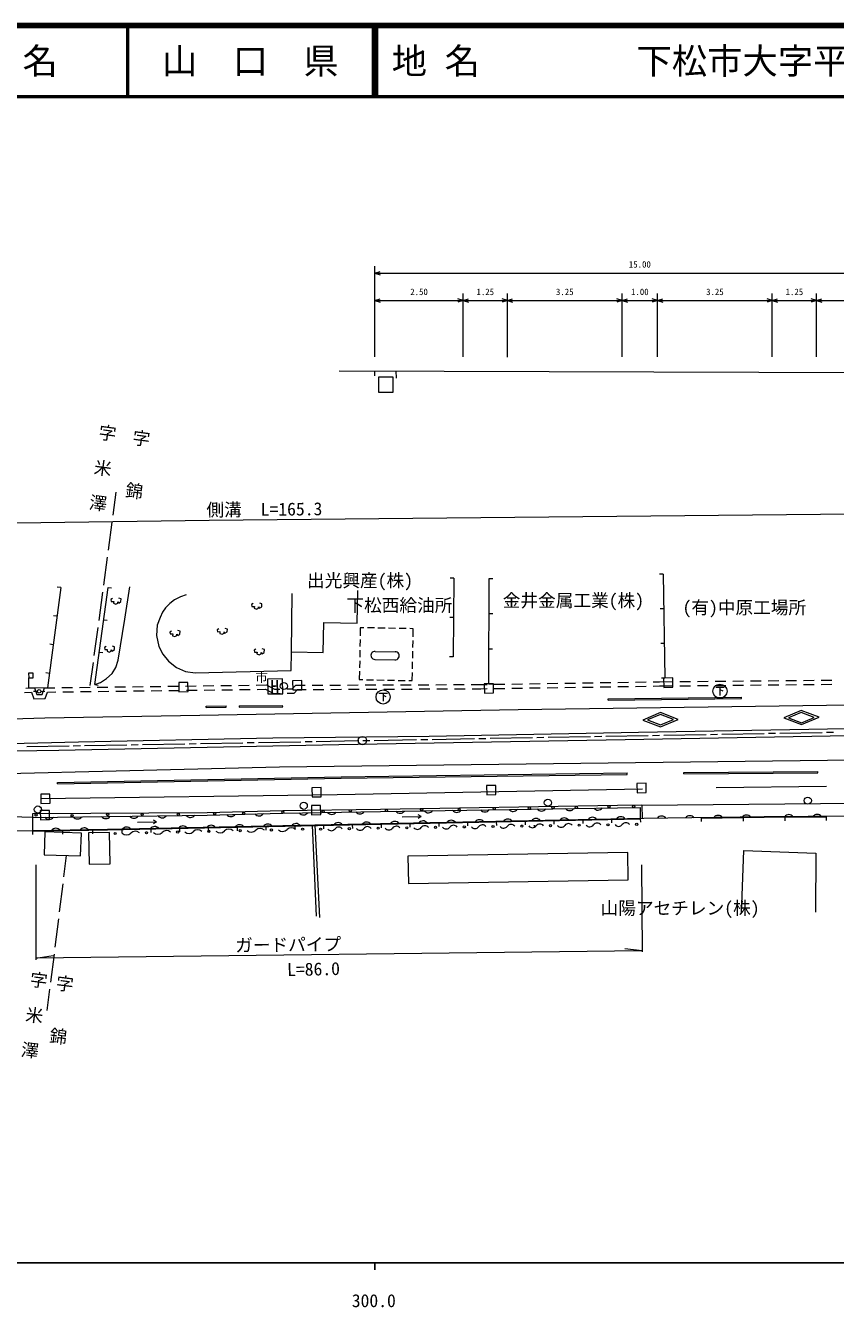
# Model space of a CAD drawing. Units: millimetres, scale not verified, with parts at other scales. Extents: x 40000 to 680000, y 20000 to 380000.
# Drawn here: x 318565 to 433176, y 198715 to 380000 of the extents above; entities that cross this region are included whole.
import ezdxf
from ezdxf.enums import TextEntityAlignment as Align

# ---------------------------------------------------------------- set-up
doc = ezdxf.new("R2010")
doc.units = ezdxf.units.MM
doc.header["$LTSCALE"] = 1000
for name, color, linetype, lineweight in [('M-BGD', 7, 'Continuous', 13), ('M-BGD-EXST', 7, 'Continuous', 13), ('M-BMK', 2, 'Continuous', 13), ('M-BMK-ROW', 30, 'Continuous', 13), ('M-STR-HTXT', 7, 'Continuous', 13), ('M-TTL', 2, 'Continuous', 140), ('M-TTL-BAND', 7, 'Continuous', 25), ('M-TTL-LINE', 7, 'Continuous', 50)]:
    doc.layers.add(name, color=color, linetype=linetype, lineweight=lineweight)
doc.layers.add('M-BMK-HTXT', color=7, linetype='Continuous')
doc.layers.add('M-TTL-TXT', color=7, linetype='Continuous')
doc.styles.add('@ＭＳ ゴシック', font='')
doc.styles.add('ＭＳ ゴシック', font='')
doc.styles.get('@ＭＳ ゴシック').set_extended_font_data('@MS Gothic')
doc.styles.get('ＭＳ ゴシック').set_extended_font_data('MS Gothic')

msp = doc.modelspace()

# ---------------------------------------------------------------- linework, layer by layer
at = {"layer": 'M-BGD'}
for p, q in [((362957, 331190), (448005, 330886)), ((367998, 330446), (368000, 331172)), ((368549, 328093), (368549, 330311)), ((368549, 330311), (370540, 330311)), ((370540, 330311), (370540, 328093)), ((371038, 330138), (371033, 331161)), ((379151, 301841), (378651, 301845)), ((379151, 301841), (379057, 290733)), ((384127, 286908), (384191, 301805)), ((384191, 301805), (384691, 301803)), ((408804, 302406), (408304, 302397)), ((408804, 302406), (409048, 287713)), ((323545, 300532), (323050, 300598)), ((328349, 286803), (330229, 300546)), ((330229, 300546), (330725, 300479)), ((356198, 291449), (356290, 299697)), ((408886, 297508), (408386, 297500)), ((323007, 296480), (322511, 296546)), ((329602, 295965), (330098, 295897)), ((379104, 296287), (378604, 296291)), ((384170, 296840), (384670, 296837)), ((365936, 294847), (365913, 293676)), ((366437, 294837), (365936, 294847)), ((367936, 294809), (366937, 294828)), ((369436, 294780), (368436, 294799)), ((370936, 294751), (369936, 294770)), ((372436, 294722), (371436, 294741)), ((373436, 294703), (372935, 294713)), ((373414, 293532), (373436, 294703)), ((322468, 292428), (321973, 292493)), ((365904, 293176), (365885, 292176)), ((373385, 292032), (373404, 293032)), ((384149, 291874), (384649, 291872)), ((408967, 292610), (408467, 292602)), ((328976, 291384), (329471, 291316)), ((365846, 290176), (365827, 289177)), ((365875, 291676), (365856, 290676)), ((367970, 290356), (370834, 290301)), ((368045, 291496), (370909, 291441)), ((373356, 290532), (373375, 291532)), ((379057, 290733), (378557, 290737)), ((321930, 288375), (321434, 288441)), ((365817, 288677), (365795, 287505)), ((373295, 287361), (373318, 288532)), ((373327, 289032), (373346, 290032)), ((328349, 286803), (328844, 286735)), ((328697, 286438), (330197, 286457)), ((331197, 286470), (332697, 286489)), ((333697, 286501), (335197, 286520)), ((336197, 286533), (337697, 286552)), ((338696, 286564), (340196, 286583)), ((341196, 286596), (342696, 286615)), ((343696, 286628), (345196, 286647)), ((346196, 286659), (347696, 286678)), ((348696, 286691), (350196, 286710)), ((351195, 286722), (352657, 286741)), ((352657, 286741), (353789, 286128)), ((354920, 287611), (352821, 287576)), ((352821, 287576), (352856, 285477)), ((354955, 285511), (354920, 287611)), ((356303, 286196), (356810, 286707)), ((356810, 286707), (358144, 286712)), ((359144, 286716), (360644, 286722)), ((361644, 286727), (363144, 286733)), ((364144, 286737), (365644, 286743)), ((365795, 287505), (366296, 287496)), ((366644, 286747), (368144, 286753)), ((366795, 287486), (367795, 287467)), ((368295, 287457), (369295, 287438)), ((369144, 286757), (370644, 286764)), ((369795, 287428), (370795, 287409)), ((371295, 287400), (372294, 287380)), ((371644, 286768), (373144, 286774)), ((372794, 287371), (373295, 287361)), ((374144, 286778), (375644, 286784)), ((376644, 286788), (378144, 286795)), ((379144, 286799), (380644, 286805)), ((381644, 286809), (382977, 286814)), ((382977, 286814), (383880, 286828)), ((384127, 286908), (384627, 286906)), ((384880, 286843), (386380, 286866)), ((387380, 286882), (388880, 286905)), ((389880, 286920), (391380, 286943)), ((392379, 286958), (393879, 286981)), ((394879, 286996), (396379, 287019)), ((397379, 287034), (398879, 287057)), ((397385, 286435), (398885, 286457)), ((399879, 287073), (401378, 287096)), ((399885, 286473), (401385, 286496)), ((402378, 287111), (403878, 287134)), ((402385, 286511), (403885, 286534)), ((404878, 287149), (406378, 287172)), ((404885, 286549), (406384, 286572)), ((407378, 287187), (408281, 287201)), ((407384, 286587), (408288, 286601)), ((408281, 287201), (410161, 287219)), ((408288, 286601), (410167, 286619)), ((409048, 287713), (408548, 287704)), ((411161, 287229), (412661, 287244)), ((411167, 286629), (412667, 286644)), ((413661, 287253), (415160, 287268)), ((413667, 286653), (415167, 286668)), ((416160, 287278), (417660, 287292)), ((416167, 286678), (417667, 286692)), ((418660, 287302), (420160, 287317)), ((418667, 286702), (420167, 286717)), ((421160, 287326), (422660, 287341)), ((421167, 286726), (422667, 286741)), ((423660, 287351), (425160, 287365)), ((423667, 286751), (425167, 286765)), ((426160, 287375), (427660, 287389)), ((426167, 286775), (427667, 286789)), ((428660, 287399), (430160, 287414)), ((428666, 286799), (430166, 286814)), ((431160, 287423), (432660, 287438)), ((431166, 286823), (432666, 286838)), ((318401, 285675), (319386, 285710)), ((318599, 286282), (319805, 286326)), ((319386, 285710), (319714, 284784)), ((319714, 284784), (321327, 284811)), ((319805, 286326), (320135, 285392)), ((320135, 285392), (320901, 285404)), ((320901, 285404), (321236, 286344)), ((321236, 286344), (322698, 286362)), ((321327, 284811), (321661, 285749)), ((321661, 285749), (322836, 285764)), ((323698, 286375), (325198, 286394)), ((323836, 285777), (325336, 285796)), ((326197, 286406), (327697, 286425)), ((326336, 285808), (327836, 285827)), ((328836, 285840), (330335, 285859)), ((331335, 285871), (332835, 285890)), ((333835, 285903), (335335, 285922)), ((336335, 285935), (337835, 285954)), ((338835, 285966), (340335, 285985)), ((341335, 285998), (342834, 286017)), ((343834, 286029), (345334, 286048)), ((346334, 286061), (347834, 286080)), ((348834, 286093), (350334, 286111)), ((351334, 286124), (352509, 286139)), ((352509, 286139), (353645, 285524)), ((352856, 285477), (354955, 285511)), ((353645, 285524), (354602, 285550)), ((353789, 286128), (354546, 286149)), ((355546, 286176), (356303, 286196)), ((355602, 285577), (356559, 285603)), ((356559, 285603), (357061, 286108)), ((357061, 286108), (358272, 286113)), ((359272, 286117), (360772, 286123)), ((361772, 286127), (363272, 286133)), ((364272, 286137), (365772, 286144)), ((366772, 286148), (368272, 286154)), ((369272, 286158), (370772, 286164)), ((371772, 286168), (373272, 286174)), ((374272, 286179), (375772, 286185)), ((376772, 286189), (378272, 286195)), ((379272, 286199), (380772, 286205)), ((381772, 286209), (382983, 286214)), ((382983, 286214), (383887, 286228)), ((384887, 286244), (386387, 286266)), ((387387, 286282), (388886, 286305)), ((389886, 286320), (391386, 286343)), ((392386, 286358), (393886, 286381)), ((394886, 286396), (396386, 286419)), ((401016, 284797), (419896, 285037)), ((401018, 284597), (401016, 284797)), ((401018, 284597), (419898, 284837)), ((419898, 284837), (419896, 285037)), ((344130, 283757), (346933, 283814)), ((344134, 283557), (344130, 283757)), ((344134, 283557), (346937, 283614)), ((346937, 283614), (346933, 283814)), ((348776, 283792), (354945, 283862)), ((348776, 283792), (348780, 283592)), ((348778, 283592), (354948, 283662)), ((354948, 283662), (354945, 283862)), ((363242, 273559), (403702, 274103)), ((403702, 274103), (403699, 274303)), ((411710, 274383), (430674, 274497)), ((411712, 274183), (411710, 274383)), ((411712, 274183), (430675, 274297)), ((430675, 274297), (430674, 274497)), ((323064, 272749), (323060, 272949)), ((323064, 272749), (363242, 273559)), ((416297, 272243), (431939, 272429)), ((319543, 268502), (319537, 266131)), ((374548, 268120), (374106, 268365)), ((405530, 269437), (405563, 267869)), ((405774, 269741), (405813, 267874)), ((319545, 268003), (315028, 268145)), ((337106, 267369), (336664, 267614)), ((344419, 266536), (344429, 266036)), ((348495, 266622), (348506, 266122)), ((352571, 266707), (352582, 266207)), ((356648, 266793), (356658, 266293)), ((359132, 266896), (359681, 254043)), ((359514, 266904), (360137, 253842)), ((360724, 266878), (360735, 266378)), ((364801, 266964), (364811, 266464)), ((368877, 267049), (368887, 266549)), ((372953, 267135), (372964, 266635)), ((377030, 267220), (377040, 266720)), ((381106, 267306), (381117, 266806)), ((385182, 267391), (385193, 266891)), ((389259, 267477), (389269, 266977)), ((393335, 267562), (393346, 267063)), ((397412, 267648), (397422, 267148)), ((401488, 267733), (401498, 267234)), ((405564, 267819), (405575, 267319)), ((414166, 267922), (414172, 267422)), ((420111, 267990), (420116, 267490)), ((426013, 268048), (426017, 267548)), ((431875, 268096), (431879, 267596)), ((319537, 266131), (315078, 266064)), ((319538, 266081), (319545, 265582)), ((323783, 266144), (323791, 265644)), ((328029, 266206), (328036, 265706)), ((332190, 266280), (332200, 265780)), ((336266, 266365), (336276, 265865)), ((340342, 266451), (340353, 265951)), ((319989, 261313), (320025, 247865)), ((405720, 261290), (405821, 249008)), ((405819, 249134), (320024, 248117)), ((320024, 248117), (322451, 248487)), ((405819, 249134), (403385, 249446))]:
    msp.add_line(p, q, dxfattribs=at)
at = {"layer": 'M-BGD', "color": 171}
for p, q in [((370540, 328093), (368549, 328093)), ((320236, 285834), (319686, 285825)), ((320736, 285843), (321304, 285852))]:
    msp.add_line(p, q, dxfattribs=at)
at = {"layer": 'M-BGD'}
for points in [[(268254, 308951), (300260, 309435), (344550, 310044), (435890, 310958)], [(323545, 300532), (321660, 286349), (319020, 286315), (318997, 287739)], [(328349, 286803), (329183, 287084), (330028, 287637), (330809, 288374), (331321, 289237), (331671, 290274), (332587, 296068), (333305, 300612)], [(341304, 299486), (340480, 299212), (339650, 298776), (338956, 298245), (338368, 297647), (337946, 297025), (337591, 296295), (337186, 295192), (337094, 293744), (337399, 292209), (337986, 291081), (338782, 290113), (339923, 289228), (341207, 288655), (342581, 288468), (356168, 288779), (356198, 291449)], [(356198, 291449), (360686, 291360), (360782, 295587), (365485, 295481), (365590, 300103)], [(330862, 298966), (330627, 298827), (330674, 298557), (331030, 298571), (331009, 298308), (331325, 298186), (331602, 298335), (331599, 298513), (331738, 298328), (332048, 298537), (332075, 298927), (331769, 299024)], [(350789, 298250), (350554, 298110), (350601, 297840), (350957, 297854), (350935, 297591), (351251, 297469), (351529, 297618), (351526, 297796), (351664, 297612), (351975, 297820), (352002, 298210), (351695, 298307)], [(339211, 294375), (338976, 294235), (339023, 293965), (339379, 293979), (339358, 293716), (339673, 293594), (339951, 293743), (339948, 293921), (340086, 293737), (340397, 293945), (340424, 294335), (340117, 294432)], [(345908, 294694), (345673, 294554), (345719, 294284), (346075, 294298), (346054, 294035), (346370, 293913), (346647, 294062), (346644, 294240), (346783, 294056), (347093, 294264), (347121, 294655), (346814, 294751)], [(329952, 292177), (329717, 292038), (329764, 291767), (330119, 291781), (330098, 291518), (330414, 291397), (330692, 291545), (330689, 291723), (330827, 291539), (331138, 291748), (331165, 292138), (330858, 292234)], [(351161, 291791), (350926, 291651), (350973, 291381), (351329, 291395), (351308, 291132), (351624, 291010), (351901, 291159), (351898, 291337), (352037, 291153), (352347, 291361), (352375, 291752), (352068, 291848)], [(458797, 284242), (388263, 283226), (343200, 282427), (321275, 282027), (293055, 281212)], [(295295, 277953), (326037, 278686), (353557, 279248), (375676, 279488), (405309, 280050), (434768, 280567), (458850, 281040)], [(458868, 279963), (403437, 278997), (362877, 278265), (323250, 277483), (295309, 277053)], [(292803, 273669), (354508, 275176), (435942, 276143)], [(323060, 272949), (363239, 273759), (403699, 274303)], [(320728, 270676), (362681, 271232), (405866, 272076)], [(405774, 269741), (441160, 270064), (479065, 270886), (566426, 272751)], [(566468, 270422), (543549, 269925), (507230, 269336), (482596, 268889), (454125, 268327), (423082, 268074), (406088, 267880), (359514, 266904), (330150, 266287), (319537, 266131)], [(405774, 269741), (402346, 269683), (368809, 269155), (354978, 268920), (344265, 268637), (319543, 268502)], [(319545, 268003), (344271, 268337), (354984, 268620), (368814, 268855), (402351, 269383), (405530, 269437)], [(319538, 266081), (330151, 266237), (405564, 267819)], [(334411, 267324), (337106, 267369), (336673, 267109)], [(371853, 268075), (374548, 268120), (374114, 267860)], [(414166, 267922), (423083, 268024), (431875, 268096)], [(419896, 254417), (420209, 263329), (430423, 262970), (430359, 254598)]]:
    msp.add_lwpolyline(points, dxfattribs=at)
for points in [[(318997, 287739), (319623, 287750), (319611, 288423), (318985, 288413)], [(340252, 285790), (341552, 285812), (341531, 287111), (340231, 287090)], [(356379, 286053), (357679, 286075), (357657, 287375), (356357, 287353)], [(383499, 285597), (384799, 285619), (384777, 286919), (383478, 286897)], [(408894, 286410), (410193, 286431), (410172, 287731), (408872, 287710)], [(408411, 282828), (405928, 281787), (408444, 280828), (410927, 281869)], [(428343, 283132), (425860, 282091), (428376, 281132), (430859, 282174)], [(428347, 282863), (426533, 282102), (428372, 281402), (430186, 282162)], [(408416, 282559), (406601, 281798), (408440, 281097), (410254, 281858)], [(359112, 270919), (360412, 270940), (360390, 272240), (359090, 272218)], [(383831, 271212), (385130, 271233), (385109, 272533), (383809, 272511)], [(405109, 271512), (406409, 271533), (406388, 272833), (405088, 272811)], [(320722, 269984), (322022, 270006), (322000, 271306), (320700, 271284)], [(320663, 267680), (321963, 267701), (321941, 269001), (320642, 268980)], [(359036, 268386), (360336, 268408), (360315, 269708), (359015, 269686)], [(321175, 262737), (326351, 262563), (326460, 265785), (321283, 265960)], [(327544, 261402), (330526, 261451), (330452, 265897), (327471, 265848)], [(372749, 258684), (403848, 259200), (403784, 263043), (372685, 262527)]]:
    msp.add_lwpolyline(points, close=True, dxfattribs=at)
for centre, radius in [((355113, 286591), 500), ((357936, 269655), 500), ((392479, 270089), 500), ((429276, 270384), 500), ((320296, 269131), 500), ((320046, 268355), 150), ((325140, 268270), 150), ((330181, 268410), 150), ((335056, 268437), 150), ((340173, 268465), 150), ((345321, 268515), 150), ((349420, 268623), 150), ((354980, 268770), 150), ((360669, 268867), 150), ((364525, 268932), 150), ((369631, 269018), 150), ((374620, 269097), 150), ((379937, 269180), 150), ((384894, 269258), 150), ((389863, 269337), 150), ((393212, 269389), 150), ((396506, 269441), 150), ((401133, 269514), 150), ((404633, 269572), 150), ((357776, 266339), 150), ((360323, 266358), 150), ((364390, 266419), 150), ((368456, 266481), 150), ((372522, 266543), 150), ((376588, 266604), 150), ((380655, 266666), 150), ((384721, 266728), 150), ((388787, 266789), 150), ((390592, 266819), 50), ((392853, 266851), 150), ((396920, 266912), 150), ((400986, 266974), 150), ((405052, 267036), 150), ((331241, 265745), 150), ((335663, 265844), 150), ((340086, 265943), 150), ((344508, 266042), 150), ((348931, 266141), 150), ((353354, 266240), 150)]:
    msp.add_circle(centre, radius, dxfattribs=at)
at = {"layer": 'M-BGD', "color": 171}
msp.add_circle((320486, 285838), 250, dxfattribs=at)
at = {"layer": 'M-BGD', "color": 3}
msp.add_circle((366233, 278880), 600, dxfattribs=at)
at = {"layer": 'M-BGD'}
for centre, radius, start, end in [((368008, 290926), 571, 86.21731, 271.5728), ((370871, 290871), 571, 266.21731, 91.5728), ((341901, 268755), 750, 217.64474, 323.90494), ((347616, 268876), 750, 218.38182, 324.64203), ((351615, 268981), 750, 218.38182, 324.64203), ((357892, 269119), 750, 217.84615, 324.10636), ((361892, 269188), 750, 217.84615, 324.10636), ((365891, 269256), 750, 217.84615, 324.10636), ((371577, 269349), 750, 217.7711, 324.03131), ((375577, 269412), 750, 217.7711, 324.03131), ((379576, 269475), 750, 217.7711, 324.03131), ((383576, 269538), 750, 217.7711, 324.03131), ((387575, 269601), 750, 217.7711, 324.03131), ((391575, 269664), 750, 217.7711, 324.03131), ((395574, 269726), 750, 217.7711, 324.03131), ((399574, 269789), 750, 217.7711, 324.03131), ((420590, 267596), 750, 37.52542, 143.78562), ((426608, 267653), 750, 37.33625, 143.59646), ((430608, 267686), 750, 37.33625, 143.59646), ((321903, 268485), 750, 217.64474, 323.90494), ((325903, 268539), 750, 217.64474, 323.90494), ((326850, 265788), 750, 37.70867, 143.96888), ((329902, 268593), 750, 217.64474, 323.90494), ((332844, 265893), 750, 38.07479, 144.335), ((333902, 268647), 750, 217.64474, 323.90494), ((336843, 265978), 750, 38.07479, 144.335), ((337901, 268701), 750, 217.64474, 323.90494), ((340843, 266062), 750, 38.07479, 144.335), ((344842, 266146), 750, 38.07479, 144.335), ((348841, 266230), 750, 38.07479, 144.335), ((352840, 266314), 750, 38.07479, 144.335), ((356184, 265694), 859, 46.44146, 136.1229), ((356839, 266398), 750, 38.07479, 144.335), ((362815, 266523), 750, 38.06976, 144.32997), ((362879, 265987), 659, 39.22791, 142.50873), ((366814, 266607), 750, 38.06976, 144.32997), ((366946, 266049), 659, 39.22791, 142.50873), ((369966, 266913), 659, 219.22791, 322.50873), ((370813, 266691), 750, 38.06976, 144.32997), ((371012, 266111), 659, 39.22791, 142.50873), ((374032, 266974), 659, 219.22791, 322.50873), ((374812, 266775), 750, 38.06976, 144.32997), ((375078, 266172), 659, 39.22791, 142.50873), ((378099, 267036), 659, 219.22791, 322.50873), ((378811, 266859), 750, 38.06976, 144.32997), ((379144, 266234), 659, 39.22791, 142.50873), ((382165, 267098), 659, 219.22791, 322.50873), ((382810, 266942), 750, 38.06976, 144.32997), ((383211, 266296), 659, 39.22791, 142.50873), ((386231, 267159), 659, 219.22791, 322.50873), ((386810, 267026), 750, 38.06976, 144.32997), ((387277, 266357), 659, 39.22791, 142.50873), ((390298, 267221), 659, 219.22791, 322.50873), ((390809, 267110), 750, 38.06976, 144.32997), ((391343, 266419), 659, 39.22791, 142.50873), ((394364, 267283), 659, 219.22791, 322.50873), ((394808, 267194), 750, 38.06976, 144.32997), ((395409, 266481), 659, 39.22791, 142.50873), ((398430, 267344), 659, 219.22791, 322.50873), ((398807, 267277), 750, 38.06976, 144.32997), ((399476, 266542), 659, 39.22791, 142.50873), ((402496, 267406), 659, 219.22791, 322.50873), ((402806, 267361), 750, 38.06976, 144.32997), ((403542, 266604), 659, 39.22791, 142.50873), ((408591, 267459), 750, 37.52542, 143.78562), ((412590, 267504), 750, 37.52542, 143.78562), ((416590, 267550), 750, 37.52542, 143.78562), ((322851, 265730), 750, 37.70867, 143.96888), ((332832, 266390), 859, 226.44146, 316.1229), ((334071, 265199), 859, 46.44146, 136.1229), ((337255, 266489), 859, 226.44146, 316.1229), ((338494, 265298), 859, 46.44146, 136.1229), ((341678, 266588), 859, 226.44146, 316.1229), ((342916, 265397), 859, 46.44146, 136.1229), ((346100, 266687), 859, 226.44146, 316.1229), ((347339, 265496), 859, 46.44146, 136.1229), ((350523, 266786), 859, 226.44146, 316.1229), ((351762, 265595), 859, 46.44146, 136.1229), ((354946, 266885), 859, 226.44146, 316.1229), ((361834, 266790), 659, 219.22791, 322.50873), ((365900, 266851), 659, 219.22791, 322.50873)]:
    msp.add_arc(centre, radius, start, end, dxfattribs=at)
at = {"layer": 'M-BGD-EXST'}
for p, q in [((368566, 285600), (369766, 285600)), ((369166, 285600), (369166, 284450)), ((369166, 285300), (369566, 285100)), ((416238, 286413), (417438, 286413)), ((416838, 286413), (416838, 285263)), ((416838, 286113), (417238, 285913))]:
    msp.add_line(p, q, dxfattribs=at)
for centre in [(416838, 285863), (369166, 285050)]:
    msp.add_circle(centre, 1000, dxfattribs=at)
at = {"layer": 'M-BMK'}
for p, q in [((382705, 279174), (383705, 279192)), ((384305, 279203), (390304, 279310)), ((390904, 279321), (391903, 279339)), ((392503, 279350), (398502, 279457)), ((399102, 279468), (400102, 279485)), ((400702, 279496), (406701, 279604)), ((407301, 279614), (408301, 279632)), ((408901, 279643), (414900, 279750)), ((415500, 279761), (416500, 279779)), ((417099, 279790), (423099, 279897)), ((423698, 279908), (424698, 279926)), ((425298, 279936), (431297, 280044)), ((431897, 280054), (432897, 280072)), ((318715, 278029), (324714, 278137)), ((325314, 278147), (326314, 278165)), ((326914, 278176), (332913, 278283)), ((333513, 278294), (334513, 278312)), ((335113, 278323), (341112, 278430)), ((341712, 278441), (342711, 278459)), ((343311, 278469), (349310, 278577)), ((349910, 278588), (350910, 278605)), ((351510, 278616), (357509, 278723)), ((358109, 278734), (359109, 278752)), ((359709, 278763), (365708, 278870)), ((366308, 278881), (367307, 278899)), ((367907, 278910), (373906, 279017)), ((374506, 279028), (375506, 279045)), ((376106, 279056), (382105, 279164))]:
    msp.add_line(p, q, dxfattribs=at)
at = {"layer": 'M-BMK-ROW'}
for p, q in [((331342, 314016), (330904, 310753)), ((330771, 309762), (330238, 305797)), ((330105, 304806), (329572, 300842)), ((329439, 299851), (328906, 295886)), ((328773, 294895), (328240, 290931)), ((328107, 289940), (327669, 286676)), ((324327, 262631), (323949, 259607)), ((323825, 258615), (323330, 254645)), ((323206, 253653), (322711, 249684)), ((322587, 248691), (322092, 244722)), ((321968, 243730), (321591, 240706))]:
    msp.add_line(p, q, dxfattribs=at)
at = {"layer": 'M-STR-HTXT'}
for p, q in [((368000, 333172), (368000, 346000)), ((368000, 345000), (368750, 345225)), ((368000, 345000), (443000, 345000)), ((368000, 345000), (368750, 344775)), ((368000, 341113), (368750, 341338)), ((368000, 341113), (380500, 341113)), ((368000, 341113), (368750, 340888)), ((380500, 341113), (379750, 341338)), ((380500, 341113), (379750, 340888)), ((380500, 333172), (380500, 342113)), ((380500, 341113), (381250, 341338)), ((380500, 341113), (386750, 341113)), ((380500, 341113), (381250, 340888)), ((386750, 341113), (386000, 341338)), ((386750, 341113), (386000, 340888)), ((386750, 333105), (386750, 342113)), ((386750, 341113), (387500, 341338)), ((386750, 341113), (403000, 341113)), ((386750, 341113), (387500, 340888)), ((403000, 341113), (402250, 341338)), ((403000, 341113), (402250, 340888)), ((403000, 333172), (403000, 342113)), ((403000, 341113), (403750, 341338)), ((403000, 341113), (408000, 341113)), ((403000, 341113), (403750, 340888)), ((408000, 341113), (407250, 341338)), ((408000, 341113), (407250, 340888)), ((408000, 333172), (408000, 342113)), ((408000, 341113), (408750, 341338)), ((408000, 341113), (424250, 341113)), ((408000, 341113), (408750, 340888)), ((424250, 341113), (423500, 341338)), ((424250, 341113), (423500, 340888)), ((424250, 333172), (424250, 342113)), ((424250, 341113), (425000, 341338)), ((424250, 341113), (430500, 341113)), ((424250, 341113), (425000, 340888)), ((430500, 341113), (429750, 341338)), ((430500, 341113), (429750, 340888)), ((430500, 333172), (430500, 342113)), ((430500, 341113), (431250, 341338)), ((430500, 341113), (443000, 341113)), ((430500, 341113), (431250, 340888))]:
    msp.add_line(p, q, dxfattribs=at)
at = {"layer": 'M-TTL'}
msp.add_line((680000, 380000), (40000, 380000), dxfattribs=at)
at = {"layer": 'M-TTL-BAND'}
for p, q in [((40000, 205000), (579000, 205000)), ((368000, 205000), (368000, 204000))]:
    msp.add_line(p, q, dxfattribs=at)
at = {"layer": 'M-TTL-LINE'}
for p, q in [((333000, 380000), (333000, 370000)), ((367750, 380000), (367750, 370000)), ((368250, 380000), (368250, 370000)), ((40000, 370000), (680000, 370000))]:
    msp.add_line(p, q, dxfattribs=at)

# ---------------------------------------------------------------- texts
at = {"layer": 'M-BGD', "style": 'ＭＳ ゴシック'}
for s, rotation, p in [('側溝', 0.574, (344171, 310040)), ('L=165.3', 0.574, (351849, 310117)), ('ガードパイプ', 0.679, (348241, 248451)), ('L=86.0', 1.259, (355604, 245015))]:
    msp.add_text(s, height=1833, rotation=rotation, dxfattribs=at).set_placement(p, align=Align.BOTTOM_LEFT)
for s, height, p in [('出光興産(株)', 1833, (358399, 300054)), ('下松西給油所', 1833, (363969, 296553)), ('金井金属工業(株)', 1833, (386098, 297231)), ('(有)中原工場所', 1833, (411544, 296230)), ('市', 1320, (351061, 286794)), ('山陽アセチレン(株)', 1833, (399948, 253724))]:
    msp.add_text(s, height=height, dxfattribs=at).set_placement(p, align=Align.BOTTOM_LEFT)
msp.add_text('H', height=1833, rotation=0.95, dxfattribs=at).set_placement((353831, 286534), align=Align.MIDDLE_CENTER)
at = {"layer": 'M-BMK-HTXT', "style": '@ＭＳ ゴシック'}
for s, rotation, p in [('字\u3000米\u3000澤', 262.347, (328851, 323832)), ('字\u3000\u3000錦', 262.347, (333639, 323081)), ('字\u3000米\u3000澤', 262.888, (319103, 246444)), ('字\u3000\u3000錦', 262.888, (322800, 245938))]:
    msp.add_text(s, height=1833, rotation=rotation, dxfattribs=at).set_placement(p, align=Align.BOTTOM_LEFT)
at = {"layer": 'M-STR-HTXT', "style": 'ＭＳ ゴシック'}
for s, p in [('15.00', (405500, 345500)), ('2.50', (374250, 341613)), ('1.25', (383625, 341613)), ('3.25', (394875, 341613)), ('1.00', (405500, 341613)), ('3.25', (416125, 341613)), ('1.25', (427375, 341613))]:
    msp.add_text(s, height=916.4, dxfattribs=at).set_placement(p, align=Align.BOTTOM_CENTER)
at = {"layer": 'M-TTL-BAND', "style": 'ＭＳ ゴシック'}
msp.add_text('300.0', height=1833, dxfattribs=at).set_placement((367844, 198195), align=Align.BOTTOM_CENTER)
at = {"layer": 'M-TTL-TXT', "style": 'ＭＳ ゴシック'}
for s, p in [('県\u3000名', (315625, 375000)), ('山\u3000口\u3000県', (350375, 375000))]:
    msp.add_text(s, height=3666, dxfattribs=at).set_placement(p, align=Align.MIDDLE_CENTER)
for s, p in [('地 名', (370380, 375000)), ('下松市大字平田', (405024, 375000))]:
    msp.add_text(s, height=3666, dxfattribs=at).set_placement(p, align=Align.MIDDLE_LEFT)

doc.saveas('drawing.dxf')
